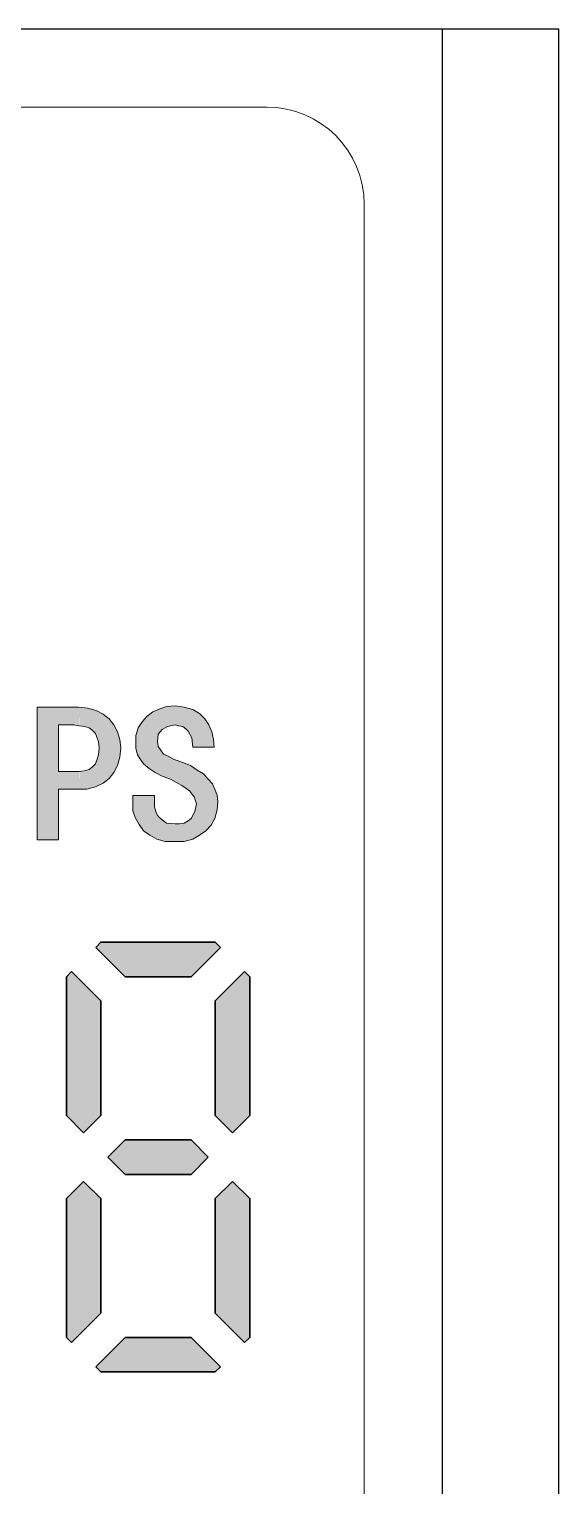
# Model space of a CAD drawing. Header units: millimetres. Extents: x -13 to 383, y -156 to 81.
# Drawn here: x 352.71 to 358.15, y 33.69 to 48.65 of the extents above; entities that cross this region are included whole.
import ezdxf

# ---------------------------------------------------------------- set-up
doc = ezdxf.new("R2010")
doc.units = ezdxf.units.MM
doc.header["$LTSCALE"] = 0.5
doc.layers.get('0').update_dxf_attribs({"lineweight": 18})
doc.layers.add('粗实线层', color=7, linetype='Continuous', lineweight=35)

msp = doc.modelspace()

# ---------------------------------------------------------------- hatches: boundary and pattern name
at = {"layer": '粗实线层', "linetype": 'Continuous'}
h = msp.add_hatch(color=8, dxfattribs=at)
h.paths.add_polyline_path([(353.4235322439735, 41.19892271860022), (353.4278801972092, 41.2380542977269), (353.4314026150166, 41.26975605799697), (353.4235322439735, 41.33271902634971), (353.4077915018852, 41.3799412526142), (353.3920507597968, 41.41929310783468), (353.3605692756202, 41.45077459201096), (353.3290877914434, 41.47438570514322), (353.2818655651795, 41.49012644723143), (353.2267729678713, 41.49799681827545), (353.2234951351742, 41.68650301180455), (353.3133470493561, 41.67901535228944), (353.399921130841, 41.65540423915718), (353.4707544702375, 41.61605238393673), (353.5337174385898, 41.56883015767221), (353.5809396648548, 41.5058671893195), (353.6202915200757, 41.43503384992275), (353.6439026332072, 41.35633013948194), (353.6517730042513, 41.26975605799697), (353.6439026332072, 41.17531160546798), (353.6202915200757, 41.08873752398301), (353.5809396648548, 41.01790418458626), (353.5337174385898, 40.95494121623352), (353.4707544702375, 40.90771898996903), (353.3920507597968, 40.86836713474855), (353.305476678312, 40.84475602161632), (353.2234951351742, 40.84475602161632), (353.2234951351742, 41.02577455563028), (353.2818655651795, 41.03364492667433), (353.3290877914434, 41.04938566876254), (353.3605692756202, 41.0729967818948), (353.3920507597968, 41.10447826607123), (353.4077915018852, 41.14383012129156)], flags=0)
h.paths.add_polyline_path([(353.8091804251337, 41.26188568695295), (353.8091804251337, 41.26902564092751), (353.8091804251337, 41.31697828426149), (353.8091804251337, 41.39568199470227), (353.8327915382652, 41.47438570514322), (353.8721433934861, 41.53734867349593), (353.91936561975, 41.59244127080447), (353.9823285881034, 41.63966349706897), (354.0531619274999, 41.67114498124539), (354.1239952668964, 41.69475609437765), (354.2105693483812, 41.7026264654217), (354.3050138009102, 41.68688572333349), (354.3915878823961, 41.66327461020123), (354.4624212217926, 41.6239227549809), (354.5175138191008, 41.56883015767221), (354.5568656743216, 41.5058671893195), (354.5883471584983, 41.43503384992275), (354.6040879005856, 41.35633013948194), (354.6119582716298, 41.27762642904102), (354.3915878823961, 41.27762642904102), (354.383717511352, 41.37207088157004), (354.3443656561311, 41.4429042209668), (354.3207545429985, 41.46651533409917), (354.2892730588229, 41.49012644723143), (354.2499212036021, 41.49799681827545), (354.2105693483812, 41.5058671893195), (354.1318656379406, 41.49012644723143), (354.0767730406324, 41.45864496305501), (354.0374211854115, 41.41142273679048), (354.0295508143674, 41.34058939739373), (354.0374211854115, 41.28549680008518), (354.0689026695882, 41.23827457382055), (354.0925137827207, 41.20679308964426), (354.1397360089847, 41.183181976512), (354.202698977337, 41.15170049233572), (354.2892730588229, 41.1202190081593), (354.3679767692636, 41.08873752398301), (354.4388101086601, 41.04151529771849), (354.5017730770124, 41.00216344249804), (354.5489953032774, 40.9470708451895), (354.5962175295414, 40.89984861892498), (354.619828642674, 40.84475602161632), (354.6434397558065, 40.78179305326358), (354.6513101268506, 40.71883008491102), (354.6434397558065, 40.63225600342605), (354.619828642674, 40.54568192194108), (354.5804767874541, 40.47484858254433), (354.5253841901449, 40.41975598523564), (354.4624212217926, 40.37253375897114), (354.3915878823961, 40.33318190375081), (354.3050138009102, 40.30957079061841), (354.2105693483812, 40.30957079061841), (354.1082545248091, 40.30957079061841), (354.0216804433232, 40.33318190375081), (353.9508471039267, 40.37253375897114), (353.8878841355744, 40.41975598523564), (353.8406619093093, 40.48271895358835), (353.8013100540895, 40.5535522929851), (353.777698940957, 40.62438563238186), (353.777698940957, 40.71095971386683), (353.777698940957, 40.78179305326358), (353.9980693301918, 40.78179305326358), (353.9980693301918, 40.71883008491102), (353.9980693301918, 40.66373748760233), (354.013810072279, 40.61651526133784), (354.0295508143674, 40.57716340611736), (354.061032298544, 40.54568192194108), (354.1239952668964, 40.49845969567656), (354.2105693483812, 40.49058932463254), (354.2577915746463, 40.49058932463254), (354.3050138009102, 40.49845969567656), (354.3443656561311, 40.52207080880882), (354.3758471403078, 40.54568192194108), (354.4151989955276, 40.61651526133784), (354.4309397376159, 40.69521897177876), (354.4073286244834, 40.76605231117551), (354.3601063982194, 40.82901527952811), (354.2814026877788, 40.88410787683677), (354.1633471221172, 40.9470708451895), (354.0767730406324, 40.97855232936578), (354.0059397012359, 41.01790418458626), (353.9429767328825, 41.0572560398067), (353.8878841355744, 41.10447826607123), (353.8564026513977, 41.15170049233572), (353.824921167221, 41.19892271860022)], flags=0)
h.paths.add_polyline_path([(352.7939025604461, 40.32531153270662), (352.7939025604461, 41.42388235693051), (352.7939025604461, 41.68688572333349), (353.2189025968271, 41.68688572333349), (353.2234951351742, 41.68650301180455), (353.2234951351742, 41.49799681827545), (353.1716803705621, 41.5058671893195), (353.0142729496808, 41.5058671893195), (353.0142729496808, 41.02577455563028), (353.1716803705621, 41.02577455563028), (353.2267729678713, 41.02577455563028), (353.2234951351742, 40.84475602161635), (353.211032225783, 40.84475602161632), (353.0142729496808, 40.84475602161632), (353.0142729496808, 40.32531153270662)], flags=0)
h.paths.add_polyline_path([(352.1839488045296, 40.89029173979995), (352.2728277691435, 41.35161588946244), (352.3374210398894, 41.68688572333349), (352.6286247685206, 41.68688572333349), (352.6286247685206, 40.32531153270662), (352.4239951213742, 40.32531153270662), (352.4239951213742, 41.139723840747), (352.2665877004929, 40.32531153270662), (352.1013099085663, 40.32531153270662), (351.9517728587292, 41.09900322534489), (351.9517728587292, 40.32531153270662), (351.7471432115828, 40.32531153270662), (351.7471432115828, 41.35161588946244), (351.7471432115828, 41.68688572333349), (352.0304765691698, 41.68688572333349), (352.0950698399158, 41.35161588946244)], flags=0)
h.paths.add_polyline_path([(351.377235772511, 40.72670045595504), (351.377235772511, 41.34129210839561), (351.377235772511, 41.68688572333349), (351.5976061617446, 41.68688572333349), (351.5976061617446, 40.73457082699909), (351.5897357907015, 40.64012637447007), (351.566124677569, 40.5535522929851), (351.5346431933923, 40.48271895358835), (351.4874209671283, 40.41975598523564), (351.4323283698191, 40.37253375897114), (351.3614950304226, 40.33318190375081), (351.2670505778936, 40.30957079061841), (351.1726061253646, 40.30957079061841), (351.0702913017914, 40.30957079061841), (350.9758468492624, 40.33318190375081), (350.9050135098659, 40.37253375897114), (350.8499209125567, 40.41975598523564), (350.8026986862927, 40.48271895358835), (350.771217202116, 40.5535522929851), (350.7476060889835, 40.64012637447007), (350.7476060889835, 40.73457082699909), (350.7476060889835, 41.34129210839555), (350.7476060889835, 41.68688572333349), (350.9679764782182, 41.68688572333349), (350.9679764782182, 41.34129210839555), (350.9679764782182, 40.72670045595504), (350.9679764782182, 40.67160785864638), (350.9758468492624, 40.61651526133784), (350.9994579623949, 40.57716340611736), (351.0230690755274, 40.54568192194108), (351.0860320438798, 40.49845969567656), (351.1726061253646, 40.49058932463254), (351.2513098358053, 40.49845969567656), (351.3142728041576, 40.54568192194108), (351.3378839172901, 40.57716340611736), (351.3614950304226, 40.61651526133784), (351.3693654014668, 40.67160785864638)], flags=0)
h.paths.add_polyline_path([(350.3383467946919, 40.78179305326358), (350.3383467946919, 41.28967320306128), (350.3383467946919, 41.68688572333349), (350.5587171839255, 41.68688572333349), (350.5587171839255, 40.78179305326358), (350.5508468128813, 40.67160785864638), (350.5272356997499, 40.56929303507331), (350.4957542155732, 40.49058932463254), (350.440661618265, 40.41975598523564), (350.3855690209558, 40.37253375897114), (350.3147356815593, 40.33318190375081), (350.2360319711187, 40.30957079061841), (350.1494578896338, 40.30957079061841), (350.0628838081479, 40.30957079061841), (349.9920504687515, 40.33318190375081), (349.9212171293549, 40.3646633879271), (349.8582541610027, 40.41975598523564), (349.8110319347376, 40.48271895358835), (349.7716800795178, 40.56142266402929), (349.7480689663853, 40.65586711655828), (349.7480689663853, 40.77392268221956), (349.7480689663853, 40.87623750579274), (349.968439355619, 40.87623750579274), (349.968439355619, 40.7503115690873), (349.968439355619, 40.68734860073459), (349.9763097266631, 40.63225600342605), (349.9920504687515, 40.59290414820558), (350.015661581884, 40.56142266402929), (350.0707541791921, 40.52207080880882), (350.1415875185897, 40.51420043776477), (350.1809393738095, 40.51420043776477), (350.2202912290304, 40.52207080880882), (350.2596430842501, 40.53781155089703), (350.2832541973826, 40.56929303507331), (350.3068653105151, 40.60077451924963), (350.3226060526035, 40.64799674551426), (350.3304764236477, 40.71095971386683)], flags=0)
h = msp.add_hatch(color=8, dxfattribs=at)
h.paths.add_polyline_path([(354.374467499987, 38.92056893629652), (354.6397281505153, 39.18582958676961), (354.6757216388831, 39.22182307512998), (354.6240346000867, 39.27351011392628), (353.4475640078243, 39.27351011392628), (353.3958769692904, 39.22182307512992), (353.6971311081865, 38.92056893629643)], flags=0)
h.paths.add_polyline_path([(353.4475640080869, 37.49366544270075), (353.4475640080868, 38.46259070297157), (353.4475640080868, 38.67100183654378), (353.1463098692495, 38.97225597508896), (353.0946228304867, 38.92056893632622), (353.0946228304869, 37.4936654428034), (353.2710934191863, 37.31719485410594)], flags=0)
h.paths.add_polyline_path([(354.3744675001142, 36.89115716517472), (354.4639703838633, 36.98066004891473), (354.5509380889234, 37.06762775396561), (354.3744675001142, 37.24409834267783), (353.697131108108, 37.24409834272632), (353.5206605192915, 37.06762775392809), (353.6971311080595, 36.89115716517472)], flags=0)
h.paths.add_polyline_path([(354.9769757776867, 37.49366544280352), (354.9769757776867, 38.0655183746118), (354.9769757776867, 38.92056893649038), (354.925288738924, 38.97225597508901), (354.6240346000724, 38.67100183630018), (354.6240346000867, 37.4936654427008), (354.8005051887861, 37.31719485410599)], flags=0)
h.paths.add_polyline_path([(354.9769757776867, 35.21468657136219), (354.9769757776867, 36.2290588559481), (354.9769757776867, 36.64159006504912), (354.8005051889874, 36.81806065374656), (354.6240346001298, 36.64159006510869), (354.6240346000867, 35.46425367137405), (354.925288738924, 35.16299953276356)], flags=0)
h.paths.add_polyline_path([(354.6757216388831, 34.91343243272266), (354.5016781596557, 35.08747591191388), (354.374467499987, 35.21468657155611), (353.6971311083465, 35.2146865715263), (353.3958769692904, 34.91343243272274), (353.4475640080868, 34.86174539392636), (354.6240346000866, 34.8617453939263)], flags=0)
h.paths.add_polyline_path([(353.4475640080868, 35.46425367157008), (353.4475640080868, 35.72562786820635), (353.4475640080869, 36.64159006515189), (353.2710934193875, 36.8180606537467), (353.0946228305301, 36.64159006510877), (353.0946228304867, 35.21468657123165), (353.1463098692495, 35.16299953276368)], flags=0)

# ---------------------------------------------------------------- linework, layer by layer
at = {"color": 4, "ltscale": 0.5}
msp.add_line((342.1534459703799, 48.64999987148563), (358.1534467303387, 48.64999987148563), dxfattribs=at)
at = {"color": 0, "linetype": 'Continuous', "lineweight": 25}
msp.add_line((358.1534467303387, 48.64999987148562), (342.1534459703799, 48.64999987148562), dxfattribs=at)
at = {"color": 4, "linetype": 'Continuous', "lineweight": 25}
for p, q in [((356.9534464405111, 48.64999987148562), (356.9534464405111, 20.64999900721827)), ((358.1534467303387, 20.64999900721827), (358.1534467303387, 48.64999987148562))]:
    msp.add_line(p, q, dxfattribs=at)
at = {"ltscale": 0.5}
for p, q in [((356.9534464405111, 20.64999900721827), (356.9534464405111, 48.64999987148562)), ((358.1534467303387, 48.64999987148562), (358.1534467303387, 20.64999900721827))]:
    msp.add_line(p, q, dxfattribs=at)
at = {"color": 8, "ltscale": 0.5}
for p, q in [((345.1534462599681, 47.84999987148561), (355.1534464405008, 47.84999987148561)), ((356.1534464405111, 22.44999900738389), (356.1534464405111, 46.84999987143186))]:
    msp.add_line(p, q, dxfattribs=at)
at = {"color": 8, "lineweight": 0}
for points in [[(353.6517730042513, 41.26975605799697), (353.6439026332072, 41.17531160546798), (353.6202915200757, 41.08873752398301), (353.5809396648548, 41.01790418458626), (353.5337174385898, 40.95494121623352), (353.4707544702375, 40.90771898996903), (353.3920507597968, 40.86836713474855), (353.305476678312, 40.84475602161632), (353.211032225783, 40.84475602161632), (353.0142729496808, 40.84475602161632), (353.0142729496808, 40.32531153270662), (352.7939025604461, 40.32531153270662), (352.7939025604461, 41.68688572333349), (353.2189025968271, 41.68688572333349), (353.3133470493561, 41.67901535228944), (353.399921130841, 41.65540423915718), (353.4707544702375, 41.61605238393673), (353.5337174385898, 41.56883015767221), (353.5809396648548, 41.5058671893195), (353.6202915200757, 41.43503384992275), (353.6439026332072, 41.35633013948194), (353.6517730042513, 41.26975605799697)], [(354.6513101268506, 40.71883008491102), (354.6434397558065, 40.63225600342605), (354.619828642674, 40.54568192194108), (354.5804767874541, 40.47484858254433), (354.5253841901449, 40.41975598523564), (354.4624212217926, 40.37253375897114), (354.3915878823961, 40.33318190375081), (354.3050138009102, 40.30957079061841), (354.2105693483812, 40.30957079061841), (354.1082545248091, 40.30957079061841), (354.0216804433232, 40.33318190375081), (353.9508471039267, 40.37253375897114), (353.8878841355744, 40.41975598523564), (353.8406619093093, 40.48271895358835), (353.8013100540895, 40.5535522929851), (353.777698940957, 40.62438563238186), (353.777698940957, 40.71095971386683), (353.777698940957, 40.78179305326358), (353.9980693301918, 40.78179305326358), (353.9980693301918, 40.71883008491102), (353.9980693301918, 40.66373748760233), (354.013810072279, 40.61651526133784), (354.0295508143674, 40.57716340611736), (354.061032298544, 40.54568192194108), (354.1239952668964, 40.49845969567656), (354.2105693483812, 40.49058932463254), (354.2577915746463, 40.49058932463254), (354.3050138009102, 40.49845969567656), (354.3443656561311, 40.52207080880882), (354.3758471403078, 40.54568192194108), (354.4151989955276, 40.61651526133784), (354.4309397376159, 40.69521897177876), (354.4073286244834, 40.76605231117551), (354.3601063982194, 40.82901527952811), (354.2814026877788, 40.88410787683677), (354.1633471221172, 40.9470708451895), (354.0767730406324, 40.97855232936578), (354.0059397012359, 41.01790418458626), (353.9429767328825, 41.0572560398067), (353.8878841355744, 41.10447826607123), (353.8564026513977, 41.15170049233572), (353.824921167221, 41.19892271860022), (353.8091804251337, 41.26188568695295), (353.8091804251337, 41.31697828426149), (353.8091804251337, 41.39568199470227), (353.8327915382652, 41.47438570514322), (353.8721433934861, 41.53734867349593), (353.91936561975, 41.59244127080447), (353.9823285881034, 41.63966349706897), (354.0531619274999, 41.67114498124539), (354.1239952668964, 41.69475609437765), (354.2105693483812, 41.7026264654217), (354.3050138009102, 41.68688572333349), (354.3915878823961, 41.66327461020123), (354.4624212217926, 41.6239227549809), (354.5175138191008, 41.56883015767221), (354.5568656743216, 41.5058671893195), (354.5883471584983, 41.43503384992275), (354.6040879005856, 41.35633013948194), (354.6119582716298, 41.27762642904102), (354.3915878823961, 41.27762642904102), (354.383717511352, 41.37207088157004), (354.3443656561311, 41.4429042209668), (354.3207545429985, 41.46651533409917), (354.2892730588229, 41.49012644723143), (354.2499212036021, 41.49799681827545), (354.2105693483812, 41.5058671893195), (354.1318656379406, 41.49012644723143), (354.0767730406324, 41.45864496305501), (354.0374211854115, 41.41142273679048), (354.0295508143674, 41.34058939739373), (354.0374211854115, 41.28549680008518), (354.0689026695882, 41.23827457382055), (354.0925137827207, 41.20679308964426), (354.1397360089847, 41.183181976512), (354.202698977337, 41.15170049233572), (354.2892730588229, 41.1202190081593), (354.3679767692636, 41.08873752398301), (354.4388101086601, 41.04151529771849), (354.5017730770124, 41.00216344249804), (354.5489953032774, 40.9470708451895), (354.5962175295414, 40.89984861892498), (354.619828642674, 40.84475602161632), (354.6434397558065, 40.78179305326358), (354.6513101268506, 40.71883008491102)], [(353.4314026150166, 41.26975605799697), (353.4235322439735, 41.33271902634971), (353.4077915018852, 41.3799412526142), (353.3920507597968, 41.41929310783468), (353.3605692756202, 41.45077459201096), (353.3290877914434, 41.47438570514322), (353.2818655651795, 41.49012644723143), (353.2267729678713, 41.49799681827545), (353.1716803705621, 41.5058671893195), (353.0142729496808, 41.5058671893195), (353.0142729496808, 41.02577455563028), (353.1716803705621, 41.02577455563028), (353.2267729678713, 41.02577455563028), (353.2818655651795, 41.03364492667433), (353.3290877914434, 41.04938566876254), (353.3605692756202, 41.0729967818948), (353.3920507597968, 41.10447826607123), (353.4077915018852, 41.14383012129156), (353.4235322439735, 41.19892271860022), (353.4314026150166, 41.26975605799697)]]:
    msp.add_lwpolyline(points, dxfattribs=at)
at = {"color": 8, "linetype": 'Continuous', "ltscale": 0.5}
msp.add_arc((355.1534464404775, 46.84999987144772), 1.000000000037907, 0, 89.99999999956684, dxfattribs=at)
at = {"layer": '粗实线层', "color": 8, "linetype": 'Continuous'}
for p, q in [((353.4475640080868, 39.27351011392628), (353.3958769692904, 39.22182307512992)), ((353.3958769692904, 39.22182307512992), (353.6971311081865, 38.92056893629643)), ((353.4475640078243, 39.27351011392628), (354.6240346000866, 39.27351011392628)), ((354.6757216388831, 39.22182307512998), (354.374467499987, 38.92056893629652)), ((354.6240346000867, 39.27351011392628), (354.675721638883, 39.22182307512998)), ((353.1463098692495, 38.97225597508896), (353.0946228304867, 38.92056893632622)), ((353.0946228304867, 38.92056893662098), (353.0946228304869, 37.4936654428034)), ((353.1463098692495, 38.97225597508896), (353.4475640081011, 38.67100183630009)), ((353.6971311083465, 38.92056893632633), (354.3744675000167, 38.92056893632633)), ((354.925288738924, 38.9722559750891), (354.6240346000724, 38.67100183630018)), ((354.925288738924, 38.97225597508901), (354.9769757776867, 38.92056893632633)), ((354.9769757776867, 38.92056893649038), (354.9769757776867, 37.49366544280352)), ((353.4475640080868, 38.67100183654378), (353.4475640080869, 37.49366544270075)), ((354.6240346000867, 38.67100183654387), (354.6240346000867, 37.4936654427008)), ((353.0946228305301, 37.49366544274386), (353.2710934191863, 37.31719485410594)), ((353.4475640080438, 37.49366544274386), (353.2710934193875, 37.31719485410594)), ((354.6240346001298, 37.49366544274395), (354.8005051887861, 37.31719485410599)), ((354.9769757776436, 37.49366544274395), (354.8005051889874, 37.31719485410599)), ((353.6971311080595, 37.24409834267777), (353.5206605192915, 37.06762775392809)), ((353.697131108108, 37.24409834272632), (354.3744675000657, 37.24409834272632)), ((354.3744675001142, 37.24409834267783), (354.5509380888822, 37.06762775392815)), ((353.6971311080595, 36.89115716517472), (353.5206605192503, 37.06762775396561)), ((354.3744675001142, 36.89115716517472), (354.5509380889234, 37.06762775396561)), ((353.0946228305301, 36.64159006510877), (353.2710934191863, 36.8180606537467)), ((353.4475640080438, 36.64159006510877), (353.2710934193875, 36.8180606537467)), ((353.697131108108, 36.89115716512632), (354.3744675000657, 36.89115716512632)), ((354.6240346001298, 36.64159006510869), (354.8005051887861, 36.81806065374656)), ((354.9769757776436, 36.64159006510863), (354.8005051889874, 36.81806065374656)), ((353.0946228304867, 35.21468657123165), (353.0946228304869, 36.64159006504917)), ((353.4475640080868, 35.46425367157008), (353.4475640080869, 36.64159006515189)), ((354.6240346000867, 35.46425367137405), (354.6240346000867, 36.64159006515183)), ((354.9769757776867, 35.21468657136219), (354.9769757776867, 36.64159006504912)), ((353.1463098692495, 35.16299953276362), (353.4475640081011, 35.46425367155254)), ((354.925288738924, 35.16299953276356), (354.6240346000724, 35.46425367155248)), ((353.1463098692495, 35.16299953276368), (353.0946228304867, 35.21468657152636)), ((353.3958769692904, 34.91343243272274), (353.6971311081865, 35.2146865715562)), ((353.6971311083465, 35.2146865715263), (354.3744675000167, 35.2146865715263)), ((354.6757216388831, 34.91343243272266), (354.374467499987, 35.21468657155611)), ((354.925288738924, 35.16299953276356), (354.9769757776867, 35.2146865715263)), ((353.4475640080868, 34.86174539392636), (353.3958769692904, 34.91343243272274)), ((353.4475640078243, 34.8617453939263), (354.6240346000866, 34.8617453939263)), ((354.6240346000867, 34.8617453939263), (354.675721638883, 34.91343243272266))]:
    msp.add_line(p, q, dxfattribs=at)

doc.saveas('drawing.dxf')
